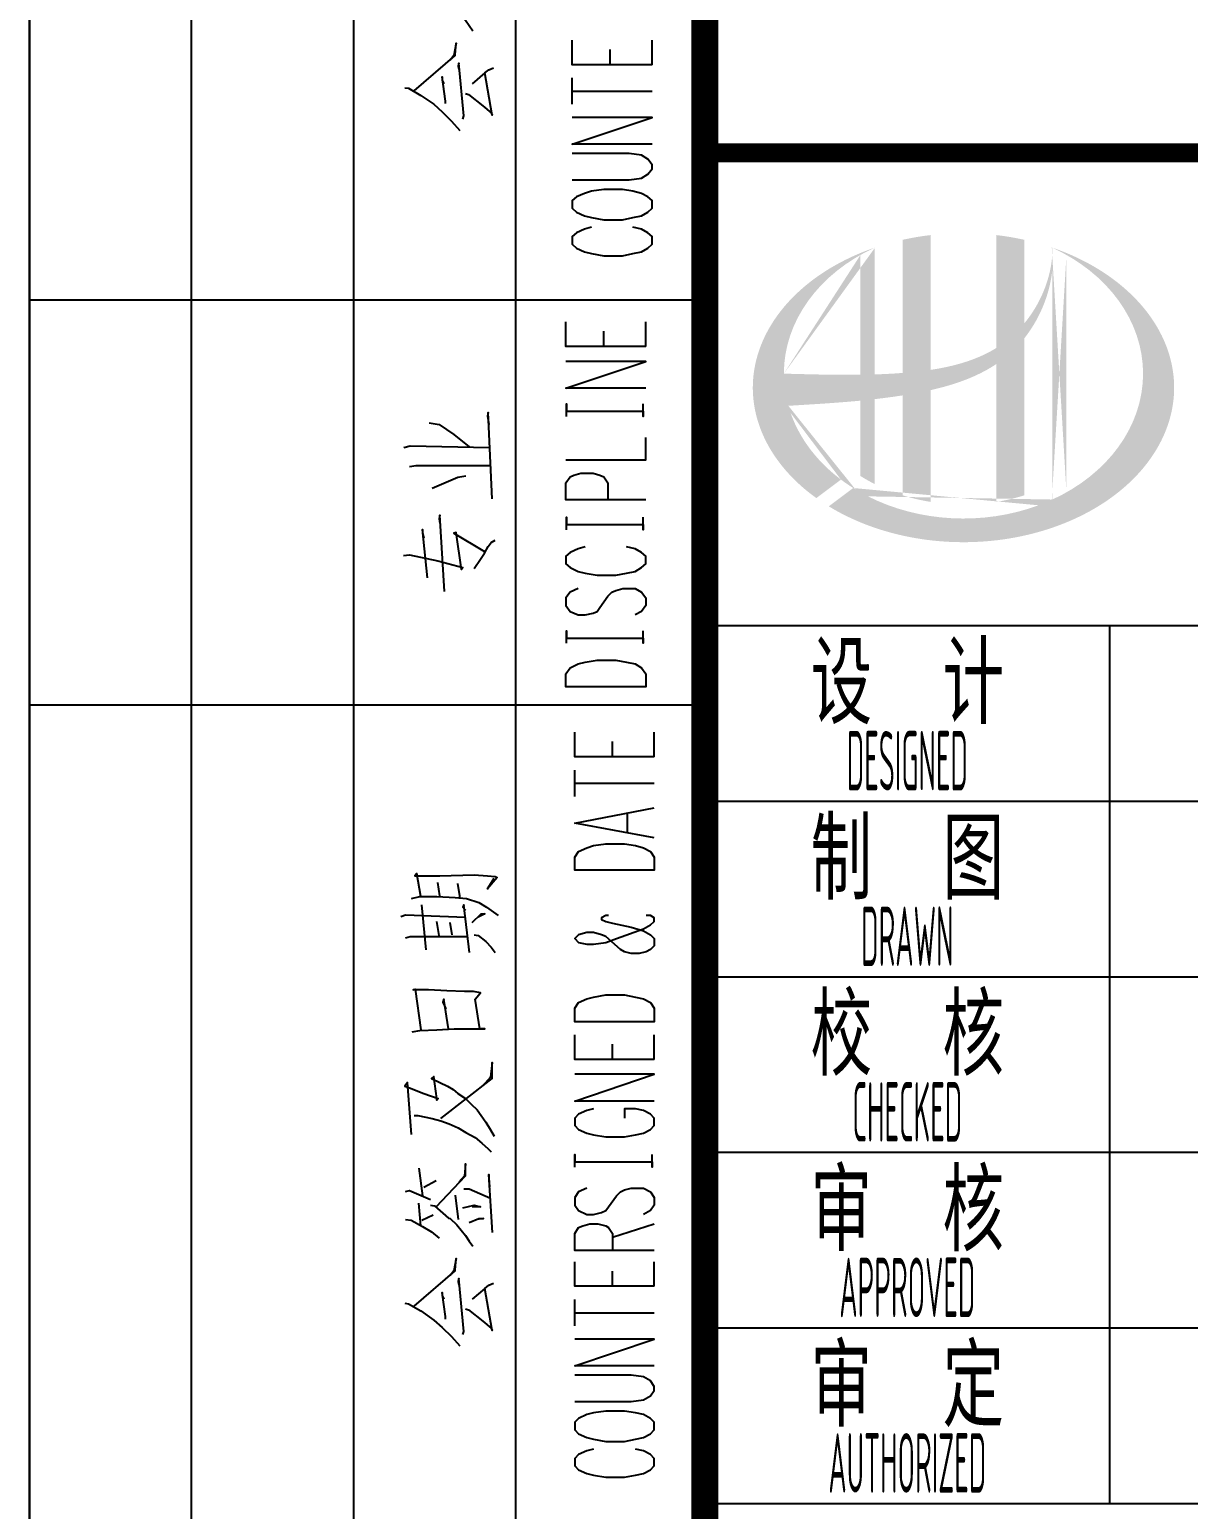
# Model space of a CAD drawing. Extents: x 4579863 to 4663963, y -547270 to -273670.
# Drawn here: x 4579863 to 4584153, y -301348 to -295869 of the extents above; entities that cross this region are included whole.
import ezdxf
from ezdxf.enums import TextEntityAlignment as Align

# ---------------------------------------------------------------- set-up
doc = ezdxf.new("R2010")
doc.units = 0
doc.header["$LTSCALE"] = 1000
doc.header["$MEASUREMENT"] = 0
doc.layers.get('0').update_dxf_attribs({"linetype": 'CONTINUOUS'})
doc.layers.add('图框', color=255, linetype='CONTINUOUS')
doc.styles.add('sceie', font='SCEIE', dxfattribs={"width": 0.75, "bigfont": 'SCEIC'})

# ---------------------------------------------------------------- blocks, each defined once
blk = doc.blocks.new('A$C04D97144')
for p, q in [((6, 0), (6, 180)), ((12, 0), (12, 180)), ((18, 0), (18, 180)), ((0, 60), (25, 60)), ((0, 45), (25, 45))]:
    blk.add_line(p, q)
blk.add_lwpolyline([(0, 180), (0, 0), (25, 0), (25, 180)], close=True)
for points in [[(14.847, 71.481), (14.988, 71.465), (15.506, 71.01), (15.569, 70.978), (15.821, 70.743), (16.135, 70.35), (16.276, 70.161), (16.417, 69.957)], [(23.047, 68.7), (20.093, 68.7), (20.093, 69.612)], [(23.047, 68.7), (23.047, 69.612)], [(14.234, 67.742), (15.758, 69.046), (15.758, 69.077), (15.789, 69.502), (15.711, 69.046), (15.569, 68.873)], [(21.492, 68.7), (21.492, 69.266)], [(16.04, 66.69), (16.072, 66.815), (15.899, 68.763), (15.868, 68.653), (15.899, 68.543)], [(16.857, 68.402), (16.999, 68.512), (17.172, 68.59)], [(15.396, 67.271), (15.396, 67.287), (15.396, 67.349), (15.271, 68.261), (15.271, 68.135), (15.334, 67.994)], [(16.135, 67.632), (16.245, 67.601), (16.779, 67.177), (17.093, 66.925), (17.124, 66.831), (16.857, 68.402), (16.386, 67.994)], [(20.093, 67.239), (20.093, 68.213)], [(13.888, 67.852), (14.03, 67.836), (14.485, 67.569), (14.972, 67.239), (15.271, 66.957), (15.616, 66.611), (15.93, 66.265)], [(20.093, 67.726), (23.047, 67.726)], [(23.047, 65.763), (20.093, 65.763), (23.047, 66.752), (20.093, 66.752)], [(20.093, 64.443), (22.199, 64.443), (22.654, 64.506), (22.89, 64.647), (23.047, 64.852), (23.047, 64.993), (22.89, 65.213), (22.654, 65.354), (22.199, 65.417), (20.093, 65.417)], [(20.093, 63.391), (20.251, 63.249), (20.549, 63.108), (20.8, 63.045), (21.256, 62.966), (21.947, 62.966), (22.34, 63.045), (22.654, 63.108), (22.89, 63.249), (23.047, 63.391), (23.047, 63.673), (22.89, 63.815), (22.654, 63.94), (22.34, 64.019), (21.947, 64.082), (21.256, 64.082), (20.8, 64.019), (20.549, 63.94), (20.251, 63.815), (20.093, 63.673), (20.093, 63.391), (20.093, 63.391)], [(20.8, 62.684), (20.549, 62.621), (20.251, 62.479), (20.093, 62.338), (20.093, 62.055), (20.251, 61.914), (20.549, 61.773), (20.8, 61.71), (21.256, 61.631), (21.947, 61.631), (22.34, 61.71), (22.654, 61.773), (22.89, 61.914), (23.047, 62.055), (23.047, 62.338), (22.89, 62.479), (22.654, 62.621), (22.34, 62.684)], [(22.811, 58.269), (19.858, 58.269), (19.858, 59.181)], [(22.811, 58.269), (22.811, 59.181)], [(21.256, 58.269), (21.256, 58.835)], [(22.811, 56.73), (19.858, 56.73), (22.811, 57.72), (19.858, 57.72)], [(19.874, 55.677), (19.874, 56.149), (19.874, 55.882), (22.717, 55.882), (22.717, 55.677), (22.717, 56.149)], [(14.799, 55.442), (15.161, 55.379), (15.711, 55.017), (16.276, 54.562)], [(17.124, 52.63), (16.983, 55.834), (16.952, 55.693), (16.999, 55.379)], [(19.858, 54.075), (22.811, 54.075), (22.811, 54.908)], [(13.857, 54.53), (14.092, 54.593), (17.03, 54.53)], [(14.061, 53.824), (14.312, 53.871), (17.062, 53.871)], [(14.909, 53.022), (15.852, 53.431), (16.15, 53.478)], [(22.811, 52.598), (19.858, 52.598), (19.858, 53.227), (20.015, 53.447), (20.156, 53.509), (20.408, 53.588), (20.863, 53.588), (21.115, 53.509), (21.256, 53.447), (21.413, 53.227), (21.413, 52.598)], [(14.737, 49.708), (14.548, 51.499), (14.548, 51.389), (14.595, 51.184)], [(15.365, 49.205), (15.192, 52.033), (15.161, 51.891), (15.192, 51.718)], [(19.874, 51.483), (19.874, 51.954), (19.874, 51.687), (22.717, 51.687), (22.717, 51.483), (22.717, 51.954)], [(13.841, 50.54), (14.061, 50.556), (15.114, 50.336), (16.04, 50.085), (15.993, 50.022), (15.789, 51.389), (15.711, 51.357), (16.842, 50.682)], [(16.465, 50.053), (16.7, 50.399), (16.842, 50.619), (16.983, 50.87), (17.093, 51.012), (17.234, 51.106)], [(20.565, 50.854), (20.313, 50.776), (20.015, 50.65), (19.858, 50.509), (19.858, 50.226), (20.015, 50.085), (20.313, 49.943), (20.565, 49.88), (21.02, 49.802), (21.712, 49.802), (22.104, 49.88), (22.418, 49.943), (22.654, 50.085), (22.811, 50.226), (22.811, 50.509), (22.654, 50.65), (22.418, 50.776), (22.104, 50.854)], [(20.313, 49.315), (20.015, 49.174), (19.858, 48.969), (19.858, 48.687), (20.015, 48.467), (20.313, 48.341), (20.565, 48.341), (20.863, 48.404), (21.02, 48.467), (21.115, 48.608), (21.413, 49.032), (21.554, 49.174), (21.712, 49.236), (21.963, 49.315), (22.418, 49.315), (22.654, 49.174), (22.811, 48.969), (22.811, 48.687), (22.654, 48.467), (22.418, 48.341)], [(19.874, 47.288), (19.874, 47.744), (19.874, 47.477), (22.717, 47.477), (22.717, 47.288), (22.717, 47.744)], [(22.811, 45.67), (19.858, 45.67), (19.858, 46.157), (20.015, 46.377), (20.313, 46.519), (20.565, 46.581), (21.02, 46.66), (21.712, 46.66), (22.104, 46.581), (22.418, 46.519), (22.654, 46.377), (22.811, 46.157), (22.811, 45.67), (22.811, 45.67)], [(23.125, 43.078), (20.188, 43.078), (20.188, 43.989)], [(23.125, 43.078), (23.125, 43.989)], [(21.586, 43.078), (21.586, 43.644)], [(20.188, 41.617), (20.188, 42.591)], [(20.188, 42.104), (23.125, 42.104)], [(23.125, 40.078), (20.188, 40.628), (23.125, 41.193)], [(22.136, 40.282), (22.136, 40.973)], [(23.125, 38.884), (20.188, 38.884), (20.188, 39.371), (20.329, 39.575), (20.628, 39.716), (20.879, 39.795), (21.335, 39.858), (22.026, 39.858), (22.434, 39.795), (22.733, 39.716), (22.984, 39.575), (23.125, 39.371), (23.125, 38.884), (23.125, 38.884)], [(14.485, 37.91), (14.344, 38.758), (14.265, 38.68), (15.129, 38.68), (15.192, 38.68), (16.465, 38.711), (16.952, 38.68), (17.234, 38.648), (17.313, 38.617), (16.952, 38.193), (17.203, 38.585)], [(15.192, 37.941), (15.114, 38.428)], [(15.93, 37.878), (15.93, 37.941), (15.852, 38.397)], [(14.14, 37.831), (14.454, 37.91), (15.082, 37.91), (15.758, 37.878), (16.182, 37.831), (16.637, 37.69), (16.92, 37.517), (17.344, 37.203)], [(14.689, 35.93), (14.517, 37.596)], [(16.292, 35.836), (16.072, 37.596), (16.04, 37.517), (16.135, 37.407)], [(16.386, 36.952), (16.716, 37.266), (16.857, 37.266), (16.606, 37.14)], [(13.747, 37.172), (13.92, 37.234), (16.135, 37.14)], [(15.161, 36.465), (15.082, 36.983)], [(15.648, 36.496), (15.569, 36.952)], [(21.429, 37.203), (21.335, 37.203), (21.177, 37.124), (21.177, 37.062), (21.335, 36.983), (21.586, 36.92), (22.277, 36.779), (22.733, 36.637), (22.984, 36.496), (23.125, 36.355), (23.125, 36.088), (22.984, 35.946), (22.827, 35.868), (22.576, 35.805), (22.277, 35.805), (22.026, 35.868), (21.884, 35.946), (21.335, 36.433), (21.177, 36.496), (20.879, 36.575), (20.628, 36.575), (20.329, 36.496), (20.188, 36.355), (20.329, 36.213), (20.628, 36.15), (20.879, 36.15), (21.335, 36.213), (21.727, 36.355), (22.733, 36.716), (22.984, 36.857), (23.125, 36.983), (23.125, 37.124), (22.984, 37.203), (22.827, 37.203)], [(13.92, 36.386), (14.092, 36.433), (16.213, 36.433)], [(16.465, 36.496), (16.606, 36.465), (16.889, 36.245), (17.093, 36.04), (17.234, 35.836)], [(14.171, 32.899), (14.454, 32.946), (15.082, 32.977), (15.726, 33.008), (15.821, 33.008), (16.276, 33.008), (16.857, 33.008), (16.669, 33.008), (16.496, 34.108), (16.7, 34.344), (16.433, 34.391), (16.103, 34.391), (15.443, 34.422), (14.768, 34.454), (14.202, 34.454), (14.281, 34.485), (14.485, 32.977)], [(15.506, 33.008), (15.334, 34.108), (15.302, 33.998), (15.412, 33.747)], [(23.125, 33.276), (20.188, 33.276), (20.188, 33.778), (20.329, 33.982), (20.628, 34.124), (20.879, 34.187), (21.335, 34.265), (22.026, 34.265), (22.434, 34.187), (22.733, 34.124), (22.984, 33.982), (23.125, 33.778), (23.125, 33.276), (23.125, 33.276)], [(23.125, 31.877), (20.188, 31.877), (20.188, 32.789)], [(21.586, 31.877), (21.586, 32.443)], [(23.125, 31.877), (23.125, 32.789)], [(14.14, 29.097), (13.998, 31.029), (13.888, 30.888), (14.061, 30.825), (14.595, 30.621), (15.129, 30.432), (15.082, 30.369), (15.082, 30.432), (14.972, 31.249), (14.878, 31.17), (15.192, 31.029), (15.475, 30.888), (15.679, 30.762), (15.852, 30.621), (16.135, 30.432), (16.355, 30.228), (16.575, 30.008), (16.716, 29.804), (16.889, 29.552), (17.062, 29.27), (17.203, 29.034)], [(15.224, 29.694), (17.124, 31.17), (17.124, 31.767), (17.062, 31.218), (17.03, 31.17), (16.81, 30.935)], [(23.125, 30.338), (20.188, 30.338), (23.125, 31.328), (20.188, 31.328)], [(14.234, 29.804), (14.375, 29.804), (14.909, 29.694), (15.224, 29.6), (15.538, 29.49), (15.868, 29.348), (16.15, 29.175), (16.496, 28.987), (16.747, 28.783), (16.983, 28.563), (17.093, 28.453)], [(20.879, 30.055), (20.628, 29.992), (20.329, 29.851), (20.188, 29.709), (20.188, 29.427), (20.329, 29.285), (20.628, 29.144), (20.879, 29.081), (21.335, 29.018), (22.026, 29.018), (22.434, 29.081), (22.733, 29.144), (22.984, 29.285), (23.125, 29.427), (23.125, 29.709), (22.984, 29.851), (22.733, 29.992), (22.434, 30.055), (22.026, 30.055), (22.026, 29.709)], [(15.051, 26.426), (16.135, 27.573), (16.135, 28.013), (16.103, 27.573), (15.899, 27.337)], [(20.188, 27.887), (20.188, 28.358), (20.188, 28.091), (23.047, 28.091), (23.047, 27.887), (23.047, 28.358)], [(14.564, 26.835), (14.422, 27.856)], [(14.595, 27.149), (15.051, 27.4)], [(17.14, 25.468), (16.999, 27.62), (16.999, 27.479), (17.03, 27.165)], [(13.92, 26.992), (14.061, 27.023), (14.847, 26.693)], [(15.758, 26.85), (15.868, 25.955)], [(16.072, 27.086), (16.276, 27.086), (17.062, 26.74)], [(20.628, 27.117), (20.329, 26.976), (20.188, 26.772), (20.188, 26.489), (20.329, 26.285), (20.628, 26.143), (20.879, 26.143), (21.177, 26.206), (21.335, 26.285), (21.429, 26.426), (21.727, 26.835), (21.884, 26.976), (22.026, 27.055), (22.277, 27.117), (22.733, 27.117), (22.984, 26.976), (23.125, 26.772), (23.125, 26.489), (22.984, 26.285), (22.733, 26.143)], [(14.485, 25.719), (14.407, 26.552)], [(14.847, 26.489), (14.988, 26.458), (15.506, 26.002), (15.569, 25.986), (15.821, 25.751), (16.135, 25.358), (16.276, 25.154), (16.417, 24.965)], [(16.04, 26.379), (16.465, 26.489), (16.7, 26.426), (16.386, 26.426)], [(13.92, 25.955), (14.124, 25.924), (14.548, 25.688), (14.878, 25.499), (15.161, 25.264)], [(14.517, 25.924), (14.941, 26.128)], [(16.276, 25.845), (16.637, 25.986), (16.81, 25.986), (16.575, 25.955)], [(23.125, 24.808), (20.188, 24.808), (20.188, 25.437), (20.329, 25.656), (20.486, 25.719), (20.738, 25.798), (21.036, 25.798), (21.335, 25.719), (21.429, 25.656), (21.586, 25.437), (21.586, 24.808)], [(21.586, 25.295), (23.125, 25.798)], [(14.234, 22.75), (15.758, 24.054), (15.758, 24.085), (15.789, 24.51), (15.711, 24.054), (15.569, 23.881)], [(23.125, 23.489), (20.188, 23.489), (20.188, 24.384)], [(23.125, 23.489), (23.125, 24.384)], [(16.04, 21.698), (16.072, 21.808), (15.899, 23.771), (15.868, 23.661), (15.899, 23.536)], [(16.857, 23.394), (16.999, 23.52), (17.172, 23.599)], [(21.586, 23.489), (21.586, 24.038)], [(15.396, 22.263), (15.396, 22.295), (15.396, 22.357), (15.271, 23.253), (15.271, 23.143), (15.334, 23.002)], [(16.135, 22.64), (16.245, 22.609), (16.779, 22.185), (17.093, 21.933), (17.124, 21.839), (16.857, 23.394), (16.386, 23.002)], [(13.888, 22.86), (14.03, 22.829), (14.485, 22.577), (14.972, 22.232), (15.271, 21.949), (15.616, 21.619), (15.93, 21.274)], [(20.188, 22.012), (20.188, 22.986)], [(20.188, 22.499), (23.125, 22.499)], [(23.125, 20.535), (20.188, 20.535), (23.125, 21.525), (20.188, 21.525)], [(20.188, 19.216), (22.277, 19.216), (22.733, 19.278), (22.984, 19.42), (23.125, 19.624), (23.125, 19.765), (22.984, 19.985), (22.733, 20.127), (22.277, 20.19), (20.188, 20.19)], [(20.188, 18.163), (20.329, 18.022), (20.628, 17.88), (20.879, 17.817), (21.335, 17.739), (22.026, 17.739), (22.434, 17.817), (22.733, 17.88), (22.984, 18.022), (23.125, 18.163), (23.125, 18.446), (22.984, 18.587), (22.733, 18.729), (22.434, 18.791), (22.026, 18.854), (21.335, 18.854), (20.879, 18.791), (20.628, 18.729), (20.329, 18.587), (20.188, 18.446), (20.188, 18.163), (20.188, 18.163)], [(20.879, 17.456), (20.628, 17.393), (20.329, 17.252), (20.188, 17.11), (20.188, 16.828), (20.329, 16.686), (20.628, 16.545), (20.879, 16.482), (21.335, 16.419), (22.026, 16.419), (22.434, 16.482), (22.733, 16.545), (22.984, 16.686), (23.125, 16.828), (23.125, 17.11), (22.984, 17.252), (22.733, 17.393), (22.434, 17.456)]]:
    blk.add_lwpolyline(points)
blk = doc.blocks.new('A$C1BD43FEB')
blk.add_blockref('A$C04D97144', (0, 0))
blk = doc.blocks.new('GXED01100007000C')
blk.add_blockref('A$C1BD43FEB', (-25, 0))

msp = doc.modelspace()

# ---------------------------------------------------------------- hatches: boundary and pattern name
h = msp.add_hatch(color=256)
edge = h.paths.add_edge_path()
edge.add_spline(control_points=[(4583199.3, -297204), (4583205.4, -297202.6), (4583211.5, -297201.2), (4583260.6, -297189.3), (4583303.2, -297176.3), (4583378.2, -297145.2), (4583411.1, -297128.2), (4583442, -297107.6)], knot_values=[61.629012, 61.629012, 61.629012, 61.629012, 63.330431, 63.330431, 75.353634, 75.353634, 85.398649, 85.398649, 85.398649, 85.398649], degree=3, periodic=0)
edge.add_line((4583442, -297107.6), (4583442, -297617.9))
edge.add_spline(control_points=[(4583442, -297617.9), (4583459.1, -297615.1), (4583476.1, -297611.8), (4583510.9, -297603.7), (4583528.6, -297598.9), (4583546, -297593.4)], knot_values=[4.908456, 4.908456, 4.908456, 4.908456, 4.992821, 4.992821, 5.083034, 5.083034, 5.083034, 5.083034], degree=3, periodic=0)
edge.add_line((4583546, -297593.4), (4583546, -297012))
edge.add_spline(control_points=[(4583546, -297012), (4583554.6, -297001.1), (4583562.8, -296989.7), (4583588.9, -296950.1), (4583604.6, -296920.1), (4583633.8, -296847.3), (4583645, -296803.5), (4583649.7, -296758.2), (4583649.8, -296756.9), (4583650, -296755.7)], knot_values=[97.991744, 97.991744, 97.991744, 97.991744, 101.64219, 101.64219, 110.337975, 110.337975, 121.934322, 121.934322, 122.270691, 122.270691, 122.270691, 122.270691], degree=3, periodic=0)
edge.add_line((4583650, -296755.7), (4583650, -296685.2))
edge.add_spline(control_points=[(4583650, -296685.2), (4583649.9, -296692.9), (4583649.5, -296700.6), (4583649, -296708.3)], knot_values=[126.194075, 126.194075, 126.194075, 126.194075, 128.396762, 128.396762, 128.396762, 128.396762], degree=3, periodic=0)
edge.add_spline(control_points=[(4583649, -296708.3), (4583648.5, -296714.5), (4583647.9, -296720.7), (4583647.1, -296726.9)], knot_values=[124.417049, 124.417049, 124.417049, 124.417049, 126.194075, 126.194075, 126.194075, 126.194075], degree=3, periodic=0)
edge.add_spline(control_points=[(4583647.1, -296726.9), (4583645.9, -296736), (4583644.5, -296745.1), (4583642.7, -296754.2)], knot_values=[121.80529, 121.80529, 121.80529, 121.80529, 124.417049, 124.417049, 124.417049, 124.417049], degree=3, periodic=0)
edge.add_spline(control_points=[(4583642.7, -296754.2), (4583640.3, -296766.4), (4583637.4, -296778.5), (4583633.9, -296790.5)], knot_values=[118.31574, 118.31574, 118.31574, 118.31574, 121.80529, 121.80529, 121.80529, 121.80529], degree=3, periodic=0)
edge.add_spline(control_points=[(4583633.9, -296790.5), (4583630.4, -296802.6), (4583626.3, -296814.7), (4583621.8, -296826.5)], knot_values=[114.795988, 114.795988, 114.795988, 114.795988, 118.31574, 118.31574, 118.31574, 118.31574], degree=3, periodic=0)
edge.add_spline(control_points=[(4583621.8, -296826.5), (4583617.3, -296838.2), (4583612.3, -296849.7), (4583606.9, -296861.1)], knot_values=[111.329641, 111.329641, 111.329641, 111.329641, 114.795988, 114.795988, 114.795988, 114.795988], degree=3, periodic=0)
edge.add_spline(control_points=[(4583606.9, -296861.1), (4583601.4, -296872.6), (4583595.3, -296884), (4583588.9, -296895.1)], knot_values=[107.79529, 107.79529, 107.79529, 107.79529, 111.329641, 111.329641, 111.329641, 111.329641], degree=3, periodic=0)
edge.add_spline(control_points=[(4583588.9, -296895.1), (4583582.6, -296905.9), (4583575.9, -296916.4), (4583568.7, -296926.7)], knot_values=[104.343579, 104.343579, 104.343579, 104.343579, 107.79529, 107.79529, 107.79529, 107.79529], degree=3, periodic=0)
edge.add_spline(control_points=[(4583568.7, -296926.7), (4583561.5, -296937.1), (4583553.9, -296947.1), (4583546, -296956.8)], knot_values=[100.8507, 100.8507, 100.8507, 100.8507, 104.343579, 104.343579, 104.343579, 104.343579], degree=3, periodic=0)
edge.add_line((4583546, -296956.8), (4583546, -296647.6))
edge.add_spline(control_points=[(4583546, -296647.6), (4583511.9, -296640), (4583477.1, -296634.1), (4583442, -296630)], knot_values=[4.423999, 4.423999, 4.423999, 4.423999, 4.558741, 4.558741, 4.558741, 4.558741], degree=3, periodic=0)
edge.add_line((4583442, -296630), (4583442, -297048.2))
edge.add_spline(control_points=[(4583442, -297048.2), (4583370, -297092.7), (4583285.8, -297115.9), (4583199.3, -297129)], knot_values=[63.246215, 63.246215, 63.246215, 63.246215, 87.689124, 87.689124, 87.689124, 87.689124], degree=3, periodic=0)
edge.add_line((4583199.3, -297129), (4583199.3, -296630))
edge.add_spline(control_points=[(4583199.3, -296630), (4583164.1, -296634.1), (4583129.4, -296640), (4583095.3, -296647.6)], knot_values=[4.866038, 4.866038, 4.866038, 4.866038, 5.000777, 5.000777, 5.000777, 5.000777], degree=3, periodic=0)
edge.add_line((4583095.3, -296647.6), (4583095.3, -297140.4))
edge.add_spline(control_points=[(4583095.3, -297140.4), (4583093.6, -297140.5), (4583058.7, -297143.2), (4583024.1, -297144.9), (4582991.3, -297145.9)], knot_values=[43.657356, 43.657356, 43.657356, 43.657356, 44.134253, 53.497092, 53.497092, 53.497092, 53.497092], degree=3, periodic=0)
edge.add_line((4582991.3, -297145.9), (4582991.3, -296676.8))
edge.add_spline(control_points=[(4582991.3, -296676.8), (4582974.3, -296682.7), (4582957.5, -296689), (4582941.1, -296695.7)], knot_values=[5.14157, 5.14157, 5.14157, 5.14157, 5.212921, 5.212921, 5.212921, 5.212921], degree=3, periodic=0)
edge.add_spline(control_points=[(4582941.1, -296695.7), (4582934.2, -296698.5), (4582927.3, -296701.4), (4582895.1, -296715.6), (4582870.6, -296727.9), (4582847.1, -296741.1)], knot_values=[5.212921, 5.212921, 5.212921, 5.212921, 5.24296, 5.24296, 5.355623, 5.355623, 5.355623, 5.355623], degree=3, periodic=0)
edge.add_spline(control_points=[(4582847.1, -296741.1), (4582832.2, -296749.4), (4582817.8, -296758.2), (4582803.8, -296767.3)], knot_values=[5.355623, 5.355623, 5.355623, 5.355623, 5.426974, 5.426974, 5.426974, 5.426974], degree=3, periodic=0)
edge.add_spline(control_points=[(4582803.8, -296767.3), (4582796.4, -296772.1), (4582789.1, -296777), (4582775.6, -296786.5), (4582769.4, -296791), (4582763.2, -296795.6)], knot_values=[5.426974, 5.426974, 5.426974, 5.426974, 5.464765, 5.464765, 5.498325, 5.498325, 5.498325, 5.498325], degree=3, periodic=0)
edge.add_spline(control_points=[(4582763.2, -296795.6), (4582737.2, -296815.2), (4582713.1, -296836.1), (4582691.2, -296858)], knot_values=[5.498325, 5.498325, 5.498325, 5.498325, 5.641027, 5.641027, 5.641027, 5.641027], degree=3, periodic=0)
edge.add_spline(control_points=[(4582691.2, -296858), (4582684.2, -296865), (4582677.4, -296872.1), (4582657, -296894.7), (4582644.1, -296910.6), (4582632.3, -296926.8)], knot_values=[5.641027, 5.641027, 5.641027, 5.641027, 5.686569, 5.686569, 5.783729, 5.783729, 5.783729, 5.783729], degree=3, periodic=0)
edge.add_spline(control_points=[(4582632.3, -296926.8), (4582617.2, -296947.5), (4582603.9, -296968.9), (4582590.8, -296993.9), (4582589.2, -296997.1), (4582587.6, -297000.2)], knot_values=[5.783729, 5.783729, 5.783729, 5.783729, 5.908374, 5.908374, 5.92643, 5.92643, 5.92643, 5.92643], degree=3, periodic=0)
edge.add_spline(control_points=[(4582587.6, -297000.2), (4582575.1, -297025.4), (4582565.1, -297051), (4582557.6, -297077)], knot_values=[5.92643, 5.92643, 5.92643, 5.92643, 6.069132, 6.069132, 6.069132, 6.069132], degree=3, periodic=0)
edge.add_spline(control_points=[(4582557.6, -297077), (4582554.4, -297088.1), (4582551.6, -297099.2), (4582546.2, -297125.4), (4582544, -297140.4), (4582542.5, -297155.5)], knot_values=[6.069132, 6.069132, 6.069132, 6.069132, 6.130179, 6.130179, 6.211834, 6.211834, 6.211834, 6.211834], degree=3, periodic=0)
edge.add_spline(control_points=[(4582542.5, -297155.5), (4582541.3, -297168.6), (4582540.6, -297181.8), (4582540.6, -297195)], knot_values=[6.211834, 6.211834, 6.211834, 6.211834, 6.283185, 6.283185, 6.283185, 6.283185], degree=3, periodic=0)
edge.add_spline(control_points=[(4582540.6, -297195), (4582540.6, -297204.4), (4582540.9, -297213.7), (4582541.6, -297223)], knot_values=[6.283185, 6.283185, 6.283185, 6.283185, 6.333655, 6.333655, 6.333655, 6.333655], degree=3, periodic=0)
edge.add_spline(control_points=[(4582541.6, -297223), (4582542.8, -297241.7), (4582545.3, -297260.3), (4582549.1, -297278.8)], knot_values=[6.333655, 6.333655, 6.333655, 6.333655, 6.434594, 6.434594, 6.434594, 6.434594], degree=3, periodic=0)
edge.add_spline(control_points=[(4582549.1, -297278.8), (4582549.4, -297280), (4582549.6, -297281.2), (4582553.5, -297299.7), (4582558.3, -297316.9), (4582564.2, -297333.9)], knot_values=[6.434594, 6.434594, 6.434594, 6.434594, 6.441278, 6.441278, 6.535532, 6.535532, 6.535532, 6.535532], degree=3, periodic=0)
edge.add_spline(control_points=[(4582564.2, -297333.9), (4582570.4, -297352.2), (4582577.9, -297370.2), (4582586.7, -297388)], knot_values=[6.535532, 6.535532, 6.535532, 6.535532, 6.636471, 6.636471, 6.636471, 6.636471], degree=3, periodic=0)
edge.add_spline(control_points=[(4582586.7, -297388), (4582588.9, -297392.5), (4582591.2, -297396.9), (4582600.5, -297414.6), (4582608.2, -297427.6), (4582616.6, -297440.4)], knot_values=[6.636471, 6.636471, 6.636471, 6.636471, 6.661894, 6.661894, 6.73741, 6.73741, 6.73741, 6.73741], degree=3, periodic=0)
edge.add_spline(control_points=[(4582616.6, -297440.4), (4582627.8, -297457.6), (4582640.1, -297474.4), (4582653.7, -297490.8)], knot_values=[6.73741, 6.73741, 6.73741, 6.73741, 6.838349, 6.838349, 6.838349, 6.838349], degree=3, periodic=0)
edge.add_spline(control_points=[(4582653.7, -297490.8), (4582659.6, -297497.9), (4582665.7, -297505), (4582680.3, -297521), (4582688.8, -297529.8), (4582697.7, -297538.4)], knot_values=[6.838349, 6.838349, 6.838349, 6.838349, 6.88251, 6.88251, 6.939288, 6.939288, 6.939288, 6.939288], degree=3, periodic=0)
edge.add_spline(control_points=[(4582697.7, -297538.4), (4582713.4, -297553.8), (4582730.3, -297568.6), (4582748.2, -297582.8)], knot_values=[6.939288, 6.939288, 6.939288, 6.939288, 7.040227, 7.040227, 7.040227, 7.040227], degree=3, periodic=0)
edge.add_spline(control_points=[(4582748.2, -297582.8), (4582757.2, -297589.9), (4582766.3, -297596.9), (4582775.8, -297603.7)], knot_values=[7.040227, 7.040227, 7.040227, 7.040227, 7.090696, 7.090696, 7.090696, 7.090696], degree=3, periodic=0)
edge.add_line((4582775.8, -297603.7), (4582867, -297535.3))
edge.add_ellipse((4583320.6, -297143), major_axis=(665, 0), ratio=0.806676, start_angle=192.819, end_angle=226.9853, ccw=False)
edge.add_spline(control_points=[(4582672.2, -297262.1), (4582696.2, -297260.6), (4582720.3, -297259.1), (4582809, -297253.6), (4582873.8, -297249.3), (4582939.3, -297243)], knot_values=[11.398263, 11.398263, 11.398263, 11.398263, 18.40729, 18.40729, 37.18094, 37.18094, 37.18094, 37.18094], degree=3, periodic=0)
edge.add_line((4582939.3, -297243), (4582939.3, -297522))
edge.add_spline(control_points=[(4582939.3, -297522), (4582942.9, -297524.3), (4582946.4, -297526.5), (4582963.4, -297536.7), (4582977.2, -297544.2), (4582991.3, -297551.4)], knot_values=[4.049945, 4.049945, 4.049945, 4.049945, 4.072021, 4.072021, 4.153257, 4.153257, 4.153257, 4.153257], degree=3, periodic=0)
edge.add_line((4582991.3, -297551.4), (4582991.3, -297237.5))
edge.add_spline(control_points=[(4582991.3, -297237.5), (4583023.5, -297233.8), (4583055.9, -297229.6), (4583090.7, -297224.2), (4583093, -297223.9), (4583095.3, -297223.5)], knot_values=[42.135009, 42.135009, 42.135009, 42.135009, 51.307228, 51.307228, 51.948574, 51.948574, 51.948574, 51.948574], degree=3, periodic=0)
edge.add_line((4583095.3, -297223.5), (4583095.3, -297593.4))
edge.add_spline(control_points=[(4583095.3, -297593.4), (4583128.9, -297604), (4583163.8, -297612.2), (4583199.3, -297617.9)], knot_values=[4.34174, 4.34174, 4.34174, 4.34174, 4.516316, 4.516316, 4.516316, 4.516316], degree=3, periodic=0)
edge.add_line((4583199.3, -297617.9), (4583199.3, -297204))
edge = h.paths.add_edge_path(flags=16)
edge.add_ellipse((4583320.6, -297143), major_axis=(665, 0), ratio=0.806676, start_angle=124.9875, end_angle=179.999, ccw=False)
edge.add_line((4582939.3, -296703.5), (4582939.3, -297147.1))
edge.add_spline(control_points=[(4582939.3, -297147.1), (4582844, -297148.4), (4582750, -297145.4), (4582655.6, -297143)], knot_values=[11.27373, 11.27373, 11.27373, 11.27373, 38.687513, 38.687513, 38.687513, 38.687513], degree=3, periodic=0)
edge = h.paths.add_edge_path()
edge.add_spline(control_points=[(4582821.8, -297634.2), (4582852.8, -297653.2), (4582886, -297670.4), (4582970.6, -297707.7), (4583023.9, -297725.5), (4583134.6, -297752.1), (4583192.1, -297760.8), (4583308.2, -297768.6), (4583366.9, -297767.6), (4583482.5, -297756.2), (4583539.3, -297745.6), (4583648.4, -297715.6), (4583700.5, -297696), (4583797.4, -297649.2), (4583842.2, -297621.8), (4583922.1, -297560.9), (4583957.3, -297527.3), (4584016.6, -297455.8), (4584040.7, -297417.9), (4584077.1, -297339.8), (4584089.4, -297299.6), (4584102, -297218.4), (4584102.3, -297177.4), (4584090.8, -297095.9), (4584079, -297055.4), (4584043.4, -296976.7), (4584019.6, -296938.5), (4583960.8, -296866.3), (4583925.7, -296832.4), (4583845.9, -296770.7), (4583801.2, -296743), (4583720, -296703.3), (4583685.6, -296689), (4583650, -296676.8)], knot_values=[0.886421, 0.886421, 0.886421, 0.886421, 1.040557, 1.040557, 1.261172, 1.261172, 1.481788, 1.481788, 1.702404, 1.702404, 1.92302, 1.92302, 2.143636, 2.143636, 2.364252, 2.364252, 2.584868, 2.584868, 2.805484, 2.805484, 3.026099, 3.026099, 3.246715, 3.246715, 3.46852, 3.46852, 3.690325, 3.690325, 3.91213, 3.91213, 4.133935, 4.133935, 4.283209, 4.283209, 4.283209, 4.283209], degree=3, periodic=0)
edge.add_line((4583650, -296676.8), (4583650, -296676.9))
edge.add_spline(control_points=[(4583650, -296677), (4583650, -296679.7), (4583650, -296682.5), (4583650, -296685.2)], knot_values=[128.396762, 128.396762, 128.396762, 128.396762, 129.192193, 129.192193, 129.192193, 129.192193], degree=3, periodic=0)
edge.add_line((4583650, -296685.2), (4583650, -297609.1))
edge.add_ellipse((4583320.6, -297143), major_axis=(665, 0), ratio=0.806676, start_angle=232.1054, end_angle=299.6833, ccw=False)
edge.add_line((4582912.2, -297566.4), (4582821.8, -297634.2))
edge = h.paths.add_edge_path(flags=16)
edge.add_ellipse((4583320.6, -297143), major_axis=(665, 0), ratio=0.806676, start_angle=304.9875, end_angle=415.0121, ccw=False)
edge.add_line((4583702, -297582.5), (4583702, -296703.5))

# ---------------------------------------------------------------- linework, layer by layer
for p, q in [((4582362.8, -296325.6), (4582362.8, -301325.6)), ((4582362.8, -298075.6), (4593362.8, -298075.6)), ((4583862.8, -301325.6), (4583862.8, -298075.6)), ((4582362.8, -298725.6), (4587862.8, -298725.6)), ((4582362.8, -299375.6), (4587862.8, -299375.6)), ((4582362.8, -300025.6), (4587862.8, -300025.6)), ((4582362.8, -300675.6), (4587862.8, -300675.6)), ((4582362.8, -301325.6), (4600362.8, -301325.6)), ((4582362.8, -301325.6), (4582362.8, -302869.7))]:
    msp.add_line(p, q)
at = {"const_width": 70}
msp.add_lwpolyline([(4600362.8, -296325.6), (4582362.8, -296325.6)], dxfattribs=at)
at = {"layer": '图框', "color": 0}
msp.add_lwpolyline([(4579862.8, -303369.7), (4579862.8, -273669.7), (4600862.8, -273669.7), (4600862.8, -303369.7)], close=True, dxfattribs=at)
at = {"layer": '图框', "color": 0, "const_width": 100}
msp.add_lwpolyline([(4582362.8, -302869.7), (4600362.8, -302869.7), (4600362.8, -274169.7), (4582362.8, -274169.7)], close=True, dxfattribs=at)

# ---------------------------------------------------------------- block references
at = {"color": 0, "xscale": 100, "yscale": 100, "zscale": 100}
msp.add_blockref('GXED01100007000C', (4582362.8, -302869.7), dxfattribs=at)

# ---------------------------------------------------------------- texts
at = {"style": 'sceie'}
for s, height, width, p in [('设  计', 300, 0.8, (4583112.8, -298275.6)), ('DESIGNED', 220, 0.4, (4583112.8, -298575.6)), ('制  图', 300, 0.8, (4583112.8, -298925.6)), ('DRAWN', 220, 0.4, (4583112.8, -299225.6)), ('校  核', 300, 0.8, (4583112.8, -299575.6)), ('CHECKED', 220, 0.4, (4583112.8, -299875.6)), ('审  核', 300, 0.8, (4583112.8, -300225.6)), ('APPROVED', 220, 0.4, (4583112.8, -300525.6)), ('审  定', 300, 0.8, (4583112.8, -300875.6)), ('AUTHORIZED', 220, 0.4, (4583112.8, -301175.6))]:
    msp.add_text(s, height=height, dxfattribs=dict(at, width=width)).set_placement(p, align=Align.MIDDLE)

doc.saveas('drawing.dxf')
